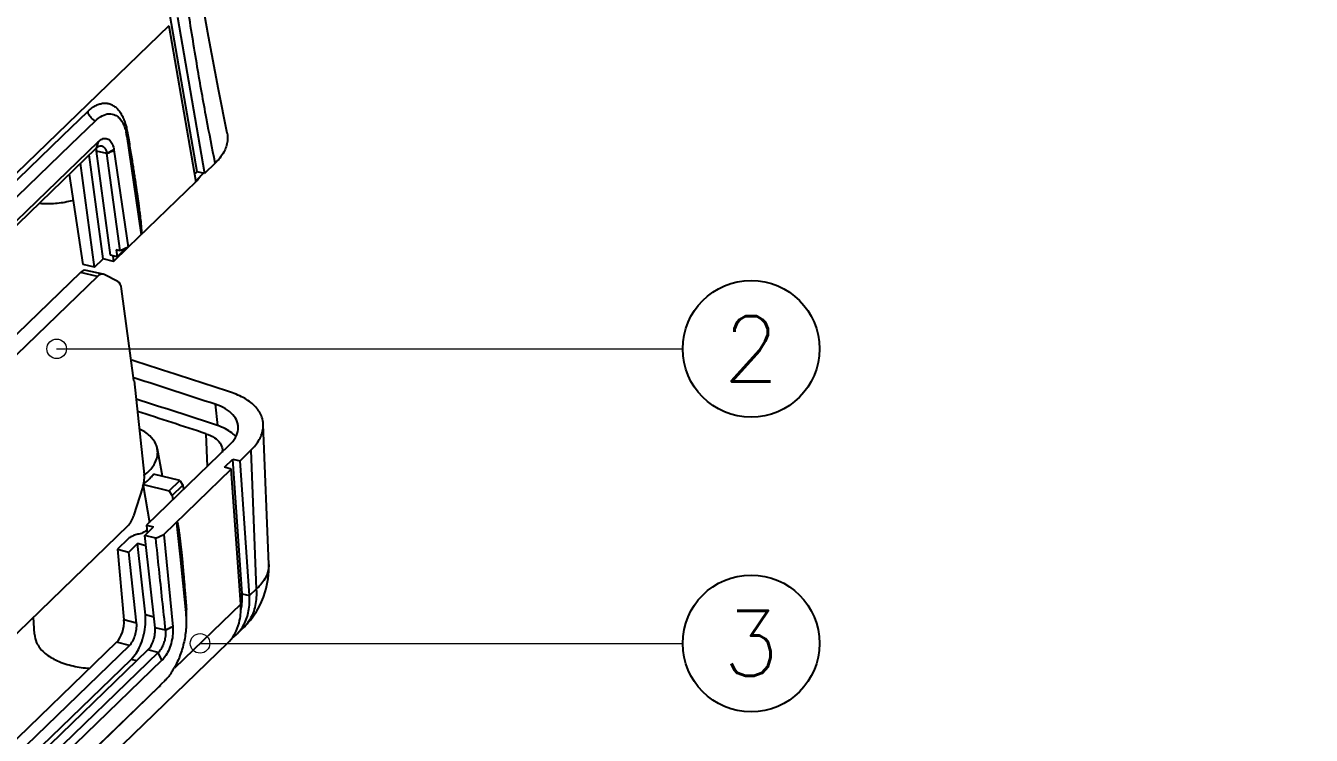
# Model space of a CAD drawing. Header units: millimetres. Extents: x 0 to 4083, y 0 to 1644.
# Drawn here: x 3868.8 to 3937.9, y 1328.7 to 1366.8 of the extents above; entities that cross this region are included whole.
import ezdxf
from ezdxf.enums import TextEntityAlignment as Align

# ---------------------------------------------------------------- set-up
doc = ezdxf.new("R2010")
doc.units = ezdxf.units.MM
doc.layers.get('0').update_dxf_attribs({"linetype": 'CONTINUOUS'})
doc.layers.get('Defpoints').update_dxf_attribs({"linetype": 'CONTINUOUS'})
doc.layers.add('dim', color=3, linetype='CONTINUOUS', lineweight=9)
doc.styles.add('longtou', font='romand.shx', dxfattribs={"width": 0.8, "bigfont": 'fangsong.shx'})
doc.styles.add('TXT', font='txt.shx', dxfattribs={"bigfont": 'gbcbig.shx'})
doc.dimstyles.new('YanXiu', dxfattribs={"dimtxt": 2.5, "dimasz": 2.2, "dimexe": 1, "dimexo": 0, "dimgap": 0.66, "dimtad": 0, "dimzin": 0, "dimdsep": 46, "dimtxsty": 'longtou', "dimblk": 'CLOSEDBLANK', "dimcen": 0, "dimclrd": 3, "dimclre": 3, "dimclrt": 7, "dimadec": 0, "dimazin": 0, "dimtfac": 1, "dimtdec": 4, "dimtofl": 0, "dimtmove": 0, "dimatfit": 3, "dimldrblk": 'CLOSEDBLANK', "dimfxl": 0, "dimtolj": 1, "dimtzin": 0, "dimlwd": 0, "dimlwe": 0, "dimarcsym": 0})

# ---------------------------------------------------------------- blocks, each defined once
blk = doc.blocks.new('u8')
at = {"color": 7, "linetype": 'Continuous'}
for p, q in [((85.968, 98.585), (84.361, 107.887)), ((84.794, 107.817), (86.406, 98.492)), ((84.272, 107.312), (39.076, 63.592)), ((84.272, 107.312), (85.883, 97.987)), ((77.932, 100.737), (79.436, 102.192)), ((78.43, 100.222), (79.886, 101.63)), ((44.043, 67.956), (77.932, 100.737)), ((81.775, 100.688), (82.299, 97.017)), ((81.788, 101.011), (81.841, 100.699)), ((81.841, 100.699), (81.876, 100.488)), ((44.494, 67.394), (78.43, 100.222)), ((44.54, 65.76), (79.933, 99.996)), ((44.658, 66.138), (80.051, 100.374)), ((80.051, 100.374), (79.933, 99.996)), ((80.566, 99.677), (79.963, 99.827)), ((80.799, 93.604), (79.963, 99.827)), ((80.996, 99.896), (80.567, 99.673)), ((80.996, 99.896), (81.85, 94.085)), ((79.832, 92.885), (78.998, 99.093)), ((80.355, 93.391), (79.521, 99.598)), ((81.371, 93.862), (80.566, 99.677)), ((87.041, 99.107), (86.406, 98.492)), ((79.155, 93.054), (78.337, 98.453)), ((85.805, 98.442), (85.956, 98.588)), ((86.345, 98.505), (85.88, 98.055)), ((86.406, 98.492), (85.956, 98.587)), ((85.883, 97.987), (81.85, 94.085)), ((85.881, 97.989), (85.913, 98.02)), ((85.907, 98.082), (85.913, 98.02)), ((82.299, 97.017), (82.613, 94.824)), ((80.969, 93.237), (81.848, 94.088)), ((81.371, 93.862), (81.132, 93.921)), ((81.132, 93.921), (81.18, 93.509)), ((81.706, 94.018), (81.18, 93.509)), ((81.85, 94.085), (81.371, 93.862)), ((79.832, 92.885), (79.155, 93.054)), ((79.832, 92.885), (80.355, 93.391)), ((80.969, 93.237), (80.355, 93.391)), ((81.18, 93.509), (80.799, 93.604)), ((80.93, 93.572), (80.969, 93.237)), ((78.995, 92.566), (44.703, 59.394)), ((80.013, 92.334), (45.048, 58.512)), ((80.013, 92.334), (78.995, 92.566)), ((80.352, 92.469), (79.334, 92.7)), ((80.409, 92.449), (80.352, 92.469)), ((81.229, 92.032), (80.409, 92.449)), ((82.191, 86.131), (81.456, 91.601)), ((82.233, 86.265), (82.185, 86.281)), ((82.194, 86.102), (82.809, 80.516)), ((87.045, 84.701), (87.182, 83.433)), ((86.49, 82.944), (86.566, 80.992)), ((90.235, 75.136), (89.91, 83.503)), ((87.894, 82.277), (82.938, 77.483)), ((83.892, 80.402), (83.587, 82.042)), ((87.589, 80.949), (88.084, 81.428)), ((88.084, 81.428), (88.521, 81.335)), ((88.646, 73.39), (88.084, 81.428)), ((88.521, 81.335), (89.17, 81.963)), ((89.085, 73.276), (88.521, 81.335)), ((89.17, 81.963), (89.492, 73.669)), ((83.97, 76.933), (87.999, 80.83)), ((87.999, 80.83), (87.589, 80.949)), ((88.562, 72.77), (87.999, 80.83)), ((82.743, 79.861), (83.11, 77.649)), ((82.757, 79.917), (84.297, 79.533)), ((84.929, 80.143), (83.364, 80.533)), ((84.297, 79.533), (84.929, 80.143)), ((84.465, 79.257), (85.099, 79.871)), ((84.929, 80.143), (85.099, 79.871)), ((85.099, 79.871), (85.144, 79.617)), ((82.724, 79.783), (82.168, 78.036)), ((84.465, 79.257), (84.297, 79.533)), ((84.465, 79.257), (84.507, 79.001)), ((84.733, 77.671), (84.786, 77.629)), ((84.733, 77.671), (84.779, 77.222)), ((81.831, 77.442), (46.866, 43.619)), ((82.841, 76.871), (83.364, 77.376)), ((83.494, 76.708), (82.841, 76.871)), ((83.448, 71.36), (82.841, 76.871)), ((82.88, 77.135), (82.963, 77.214)), ((82.938, 77.483), (83.364, 77.376)), ((82.938, 77.483), (82.982, 77.007)), ((83.494, 76.708), (83.97, 76.933)), ((83.97, 76.933), (84.508, 71.405)), ((84.779, 77.222), (84.944, 75.596)), ((81.826, 76.648), (81.203, 76.046)), ((81.203, 76.046), (81.88, 75.877)), ((81.203, 76.046), (81.596, 71.822)), ((82.403, 76.382), (81.88, 75.877)), ((82.909, 76.256), (82.403, 76.382)), ((82.871, 72.126), (82.403, 76.382)), ((82.347, 71.635), (81.88, 75.877)), ((84.944, 75.596), (85.263, 72.45)), ((89.492, 73.669), (89.085, 73.276)), ((88.527, 73.275), (88.646, 73.39)), ((88.646, 73.39), (89.085, 73.276)), ((88.562, 72.77), (84.607, 68.944)), ((85.263, 72.45), (85.281, 72.269)), ((85.281, 72.269), (85.295, 72.131)), ((76.251, 70.969), (76.19, 71.985)), ((82.347, 71.635), (81.596, 71.822)), ((83.377, 71.999), (82.871, 72.126)), ((84.077, 71.204), (83.448, 71.36)), ((84.508, 71.405), (84.076, 71.208)), ((88.715, 71.348), (88.308, 70.955)), ((87.785, 70.449), (42.589, 26.73)), ((47.376, 37.819), (81.159, 70.498)), ((47.484, 36.991), (81.925, 70.307)), ((47.651, 35.814), (83.025, 70.033)), ((83.644, 69.879), (48.233, 35.625)), ((81.925, 70.307), (81.159, 70.498)), ((83.644, 69.879), (83.025, 70.033)), ((83.864, 69.417), (83.644, 69.879)), ((47.592, 36.161), (82.027, 69.471)), ((83.864, 69.417), (48.453, 35.163)), ((82.359, 69.388), (82.027, 69.471)), ((83.679, 67.827), (48.268, 33.573)), ((83.667, 67.839), (48.595, 33.912)), ((83.843, 68.009), (83.667, 67.839)), ((84.006, 68.166), (83.843, 68.009))]:
    blk.add_line(p, q, dxfattribs=at)
blk.add_lwpolyline([(87.752, 100.886), (87.23, 103.492), (86.631, 106.664), (86.054, 109.915)], dxfattribs=at)
for centre, radius, start, end in [((78.869, 100.285), 2.933, 10.18795, 13.71315), ((78.571, 100.231), 3.236, 8.12324, 10.20805), ((-156.277, -657.633), 782.166, 71.80489, 72.259092), ((-156.307, -655.68), 779.349, 71.805094, 72.177035), ((-156.175, -656.963), 779.364, 71.805095, 72.180376), ((-156.241, -655.736), 777.539, 71.809398, 72.126382), ((85.239, 74.942), 5, 343.18661, 2.22047), ((85.24, 74.941), 4.998, 314.0394, 343.19186), ((80.673, 72.132), 4.657, 359.9412, 3.98797), ((80.094, 72.129), 5.237, 358.11479, 359.98208), ((85.887, 73.077), 2.764, 345.26448, 349.63355), ((85.723, 73.107), 2.93, 349.63172, 353.31188), ((79.704, 72.141), 5.627, 356.33663, 358.11675), ((86.096, 72.189), 2.425, 314.17321, 328.7453), ((86.688, 72.628), 2.329, 306.38801, 314.06975), ((86.077, 72.201), 2.447, 328.73937, 330.42322), ((85.999, 72.244), 2.536, 330.43972, 334.78208), ((81.029, 70.941), 4.08, 325.9441, 328.60558), ((80.707, 71.138), 4.459, 328.60006, 330.70715), ((81.192, 70.397), 3.576, 314.05442, 315.24951), ((81.048, 70.54), 3.78, 315.24891, 316.40164)]:
    blk.add_arc(centre, radius, start, end, dxfattribs=at)
for centre, major_axis, ratio, start_param, end_param in [((79.097, 91.729), (0.242, 0.97), 0.48869, 0.011255, 0.664545), ((80.115, 91.497), (0.242, 0.97), 0.48869, 0.011255, 0.664545), ((80.935, 91.081), (0.242, 0.97), 0.488717, -0.888475, -0.111929), ((81.67, 85.611), (0.242, 0.97), 0.488782, -0.923443, -0.888542), ((82.284, 80.026), (0.242, 0.97), 0.488839, -1.700104, -0.923557), ((81.729, 78.278), (0.242, 0.97), 0.488808, -2.476971, -1.700425), ((81.072, 71.331), (0.257, 0.967), 0.479282, -2.469451, -0.916108)]:
    blk.add_ellipse(centre, major_axis=major_axis, ratio=ratio, start_param=start_param, end_param=end_param, dxfattribs=at)
for points, start_tangent, end_tangent in [([(87.041, 99.107), (86.521, 101.767), (85.972, 104.852), (85.402, 108.405)], (-0.202001, 0.979385), (-0.150567, 0.9886)), ([(79.436, 102.192), (79.544, 102.291), (79.653, 102.379), (79.764, 102.457), (79.875, 102.523), (79.987, 102.579), (80.098, 102.623), (80.209, 102.655), (80.319, 102.676), (80.428, 102.685), (80.535, 102.682), (80.639, 102.668), (80.742, 102.642), (80.841, 102.604), (80.938, 102.555), (81.031, 102.495), (81.121, 102.424), (81.206, 102.342), (81.288, 102.25), (81.364, 102.147), (81.436, 102.035), (81.503, 101.913), (81.565, 101.783), (81.621, 101.644)], (0.71875, 0.695269), (0.349699, -0.936862)), ([(79.886, 101.63), (79.679, 101.771), (79.518, 101.97), (79.436, 102.192)], (-0.907828, 0.419343), (-0.170266, 0.985398)), ([(79.886, 101.63), (80.297, 101.934), (80.703, 102.051), (81.076, 101.974), (81.184, 101.909)], (0.71875, 0.695269), (0.814185, -0.580605)), ([(81.184, 101.909), (81.392, 101.707), (81.63, 101.269)], (0.814185, -0.580605), (0.351608, -0.936147)), ([(81.621, 101.644), (81.672, 101.497), (81.716, 101.342), (81.755, 101.18), (81.788, 101.011)], (0.349699, -0.936862), (0.168021, -0.985783)), ([(80.051, 100.374), (80.296, 100.545), (80.538, 100.58), (80.749, 100.472), (80.906, 100.233), (80.996, 99.896)], (0.718892, 0.695122), (0.142295, -0.989824)), ([(81.63, 101.269), (81.718, 100.981)], (0.351608, -0.936147), (0.237646, -0.971352)), ([(81.719, 100.899), (81.79, 100.999)], (0.392179, 0.919889), (0.706945, 0.707268)), ([(87.752, 100.886), (87.773, 100.422), (87.549, 99.752), (87.041, 99.107)], (0.199669, -0.979863), (-0.718749, -0.695269)), ([(79.963, 99.827), (79.93, 99.986)], (-0.13317, 0.991093), (-0.29247, 0.956275)), ([(79.933, 99.996), (80.096, 100.11)], (0.718813, 0.695203), (0.922639, 0.385666)), ([(80.096, 100.11), (80.258, 100.134), (80.279, 100.129)], (0.922639, 0.385666), (0.967669, -0.252223)), ([(80.279, 100.129), (80.4, 100.061), (80.506, 99.902), (80.566, 99.677)], (0.967669, -0.252223), (0.145272, -0.989392)), ([(80.567, 99.673), (80.783, 99.773), (80.999, 99.871)], (0.898176, 0.439636), (0.919923, 0.392099)), ([(81.876, 100.488), (81.954, 100.014), (82.025, 99.574), (82.091, 99.166), (82.15, 98.787), (82.205, 98.436), (82.255, 98.11), (82.301, 97.807), (82.342, 97.526), (82.38, 97.265)], (0.16348, -0.986547), (0.142141, -0.989846)), ([(86.191, 98.349), (85.913, 98.02)], (-0.554454, -0.832214), (-0.718749, -0.695269)), ([(76.549, 96.713), (76.701, 96.701), (77.614, 96.718), (78.522, 96.877), (78.574, 96.89)], (0.995846, -0.091058), (0.966216, 0.257733)), ([(82.38, 97.265), (82.414, 97.022), (82.446, 96.797), (82.474, 96.588), (82.5, 96.394), (82.523, 96.214), (82.543, 96.047), (82.562, 95.891), (82.578, 95.747), (82.592, 95.612), (82.605, 95.487), (82.615, 95.371), (82.623, 95.263), (82.63, 95.162), (82.634, 95.068), (82.635, 94.98), (82.634, 94.898), (82.613, 94.824)], (0.142141, -0.989846), (-0.397777, -0.917482)), ([(89.909, 83.503), (89.828, 83.93), (89.464, 84.527), (88.819, 85.041), (87.957, 85.424)], (-0.041727, 0.999129), (-0.949996, 0.312263)), ([(88.408, 83.418), (88.407, 83.429), (88.355, 83.654), (88.099, 84.073), (87.653, 84.429), (87.045, 84.701)], (-0.100119, 0.994975), (-0.949998, 0.312257)), ([(83.586, 82.042), (83.5, 82.319), (83.131, 82.815), (82.523, 83.221), (82.511, 83.226)], (-0.183113, 0.983092), (-0.89973, 0.436447)), ([(86.49, 82.944), (86.999, 82.704), (87.333, 82.382), (87.466, 82.003), (87.467, 81.984)], (0.950022, -0.312184), (0.039011, -0.999239)), ([(88.029, 82.996), (87.649, 83.24), (87.182, 83.433)], (-0.781366, 0.624073), (-0.949991, 0.312276)), ([(87.894, 82.277), (88.249, 82.728), (88.406, 83.197), (88.408, 83.418)], (0.718749, 0.695269), (-0.100119, 0.994975)), ([(88.262, 82.772), (88.029, 82.996)], (-0.645491, 0.763768), (-0.781366, 0.624073)), ([(89.17, 81.963), (89.674, 82.601), (89.902, 83.279), (89.909, 83.503)], (0.718749, 0.695269), (-0.041727, 0.999129)), ([(82.835, 80.483), (83.014, 80.642), (83.439, 81.194), (83.605, 81.766), (83.586, 82.042)], (0.770282, 0.637703), (-0.183113, 0.983092)), ([(87.467, 81.984), (87.456, 81.829)], (0.039011, -0.999239), (-0.170067, -0.985432)), ([(82.766, 79.947), (82.977, 80.117), (83.188, 80.322), (83.364, 80.533)], (0.802302, 0.596918), (0.591197, 0.806528)), ([(84.786, 77.627), (84.787, 77.626), (84.795, 77.532), (84.82, 77.456), (84.835, 77.365), (84.853, 77.267), (84.87, 77.156), (84.887, 77.034), (84.906, 76.899), (84.925, 76.75), (84.945, 76.587), (84.965, 76.409), (84.987, 76.214), (85.01, 76), (85.034, 75.767), (85.059, 75.513), (85.086, 75.236)], (0.432694, -0.901541), (0.093981, -0.995574)), ([(82.485, 76.952), (82.227, 76.882), (82, 76.778), (81.826, 76.648)], (-0.982301, -0.187309), (-0.718749, -0.695269)), ([(82.76, 77.048), (82.641, 76.995), (82.485, 76.952)], (-0.875885, -0.48252), (-0.982301, -0.187309)), ([(82.88, 77.135), (82.775, 77.057), (82.76, 77.048)], (-0.71875, -0.695269), (-0.875885, -0.48252)), ([(84.077, 71.204), (83.884, 73.022), (83.69, 74.856), (83.494, 76.708)], (-0.105582, 0.994411), (-0.104888, 0.994484)), ([(85.086, 75.236), (85.114, 74.935), (85.143, 74.606), (85.175, 74.248), (85.208, 73.858), (85.242, 73.434), (85.279, 72.971), (85.319, 72.456)], (0.093981, -0.995574), (0.076043, -0.997105)), ([(90.222, 74.883), (90.001, 74.272), (89.492, 73.669)], (-0.13816, -0.99041), (-0.747798, -0.663927)), ([(90.234, 75.136), (90.226, 74.915), (90.222, 74.883)], (0.042062, -0.999115), (-0.13816, -0.99041)), ([(89.492, 73.669), (89.429, 72.683), (89.1, 71.834), (88.714, 71.349)], (0.069779, -0.997562), (-0.717797, -0.696252)), ([(88.308, 70.955), (88.763, 71.564), (89.037, 72.361), (89.085, 73.276)], (0.718432, 0.695598), (-0.069779, 0.997562)), ([(88.633, 72.766), (88.646, 73.39)], (0.116791, 0.993157), (-0.069779, 0.997562)), ([(85.295, 72.131), (85.301, 71.353), (85.178, 70.519), (84.936, 69.698), (84.595, 68.956)], (0.097607, -0.995225), (-0.489498, -0.872004)), ([(85.264, 72.388), (85.319, 72.454)], (0.52353, 0.852007), (0.729347, 0.684144)), ([(88.5, 71.783), (88.562, 72.77)], (0.208317, 0.978061), (-0.069779, 0.997562)), ([(81.925, 70.307), (82.115, 70.561), (82.262, 70.902), (82.343, 71.278), (82.347, 71.635)], (0.718749, 0.695269), (-0.109329, 0.994006)), ([(82.555, 70.273), (82.597, 70.372), (82.784, 70.958), (82.878, 71.562), (82.871, 72.126)], (0.403579, 0.914945), (-0.109329, 0.994006)), ([(83.025, 70.033), (83.216, 70.287), (83.362, 70.627), (83.444, 71.004), (83.448, 71.36)], (0.718749, 0.695269), (-0.109329, 0.994006)), ([(84.508, 71.405), (84.51, 70.987), (84.436, 70.531), (84.291, 70.087), (84.093, 69.702), (83.864, 69.417)], (0.100734, -0.994913), (-0.717367, -0.696695)), ([(84.506, 71.429), (84.291, 71.318), (84.076, 71.208)], (-0.879596, -0.475721), (-0.89919, -0.437558)), ([(88.293, 71.164), (88.5, 71.783)], (0.426364, 0.904552), (0.208317, 0.978061)), ([(76.251, 70.969), (76.38, 70.467), (76.809, 69.9), (77.51, 69.436), (78.435, 69.107)], (0.064051, -0.997947), (0.9703, -0.241905)), ([(84.077, 71.204), (84.077, 70.925), (84.026, 70.621), (83.929, 70.325), (83.796, 70.069), (83.644, 69.879)], (0.096872, -0.995297), (-0.719381, -0.694615)), ([(82.027, 69.471), (82.337, 69.86), (82.555, 70.273)], (0.718749, 0.695269), (0.403579, 0.914945)), ([(78.435, 69.107), (79.413, 68.944), (79.548, 68.932)], (0.9703, -0.241905), (0.997235, -0.074308)), ([(84.212, 68.391), (84.006, 68.166)], (-0.636527, -0.771254), (-0.718749, -0.695269)), ([(84.41, 68.656), (84.212, 68.391)], (-0.560299, -0.828291), (-0.636527, -0.771254))]:
    blk.add_spline(points, degree=3, dxfattribs=dict(at, start_tangent=start_tangent, end_tangent=end_tangent))
blk = doc.blocks.new('_ClosedBlank')
at = {"color": 0, "linetype": 'ByBlock', "lineweight": -2}
for p, q in [((-1, 0.167), (0, 0)), ((-1, 0.167), (-1, -0.167)), ((0, 0), (-1, -0.167))]:
    blk.add_line(p, q, dxfattribs=at)
blk = doc.blocks.new('*D44')
at = {"layer": 'Defpoints', "color": 0}
for p in [(3937.851, 1560.11), (3935.901, 1559.666)]:
    blk.add_point(p, dxfattribs=at)
at = {"layer": 'dim', "color": 3, "lineweight": 5}
blk.add_line((3930.441, 1558.423), (3933.171, 1559.045), dxfattribs=at)
at = {"layer": 'dim', "color": 3, "lineweight": 5, "xscale": 2.8, "yscale": 2.8, "zscale": 2.8, "rotation": 12.82550055500825}
blk.add_blockref('_ClosedBlank', (3935.901, 1559.666), dxfattribs=at)
at = {"layer": 'dim', "color": 7, "insert": (3924.233, 1557.01), "char_height": 3.5, "attachment_point": 5, "rotation": 12.8255, "style": 'longtou'}
blk.add_mtext('∅2.00', dxfattribs=at)

msp = doc.modelspace()

# ---------------------------------------------------------------- linework, layer by layer
at = {"color": 4}
for centre in [(3907.76, 1349.457), (3907.76, 1333.626)]:
    msp.add_circle(centre, 3.675, dxfattribs=at)

# ---------------------------------------------------------------- block references
at = {"xscale": 0.9, "yscale": 0.9, "zscale": 0.9}
msp.add_blockref('u8', (3800.637, 1270.244), dxfattribs=at)

# ---------------------------------------------------------------- texts
at = {"color": 6, "style": 'TXT'}
for s, p in [('2', (3907.76, 1349.457)), ('3', (3907.76, 1333.626))]:
    msp.add_text(s, height=3.5, dxfattribs=at).set_placement(p, align=Align.MIDDLE)

# ---------------------------------------------------------------- dimensions: what is measured, and where the dimension line sits
at = {"layer": 'dim'}
dim = msp.add_linear_dim(base=(3935.901070317, 1559.666057196), p1=(0, 0), p2=(0, 0), dimstyle='YanXiu', override={"dimtxt": 3.5, "dimasz": 2.8, "dimexe": 0.69965, "dimgap": 0.69965}, dxfattribs=at)
dim.commit()
dim.dimension.update_dxf_attribs({"geometry": '*D44', "text_midpoint": (3924.233305432, 1557.009744497), "dimtype": 160})

# ---------------------------------------------------------------- leaders
at = {"color": 4}
for points in [[(3870.457, 1349.457), (3904.085, 1349.457)], [(3878.16, 1333.626), (3904.085, 1333.626)]]:
    msp.add_leader(points, dimstyle='YanXiu', override={"dimscale": 1, "dimasz": 2.1, "dimldrblk": 'Small'}, dxfattribs=at)

doc.saveas('drawing.dxf')
